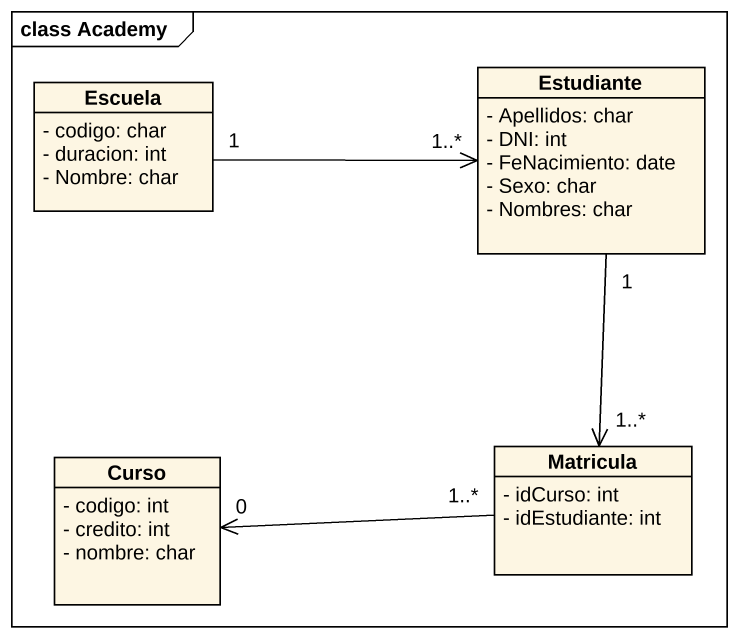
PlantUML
@startuml
mainframe class Academy
hide circle
hide empty members
skinparam classAttributeIconSize 0
class Escuela {
  - codigo: char
  - duracion: int
  - Nombre: char
}
class Estudiante {
  - Apellidos: char
  - DNI: int
  - FeNacimiento: date
  - Sexo: char
  - Nombres: char
}
class Curso {
  - codigo: int
  - credito: int
  - nombre: char
}
class Matricula {
  - idCurso: int
  - idEstudiante: int
}
Escuela "1" -right-> "1..*" Estudiante
Estudiante "1" --> "1..*" Matricula
Matricula "1..*" -left-> "0" Curso
@enduml
